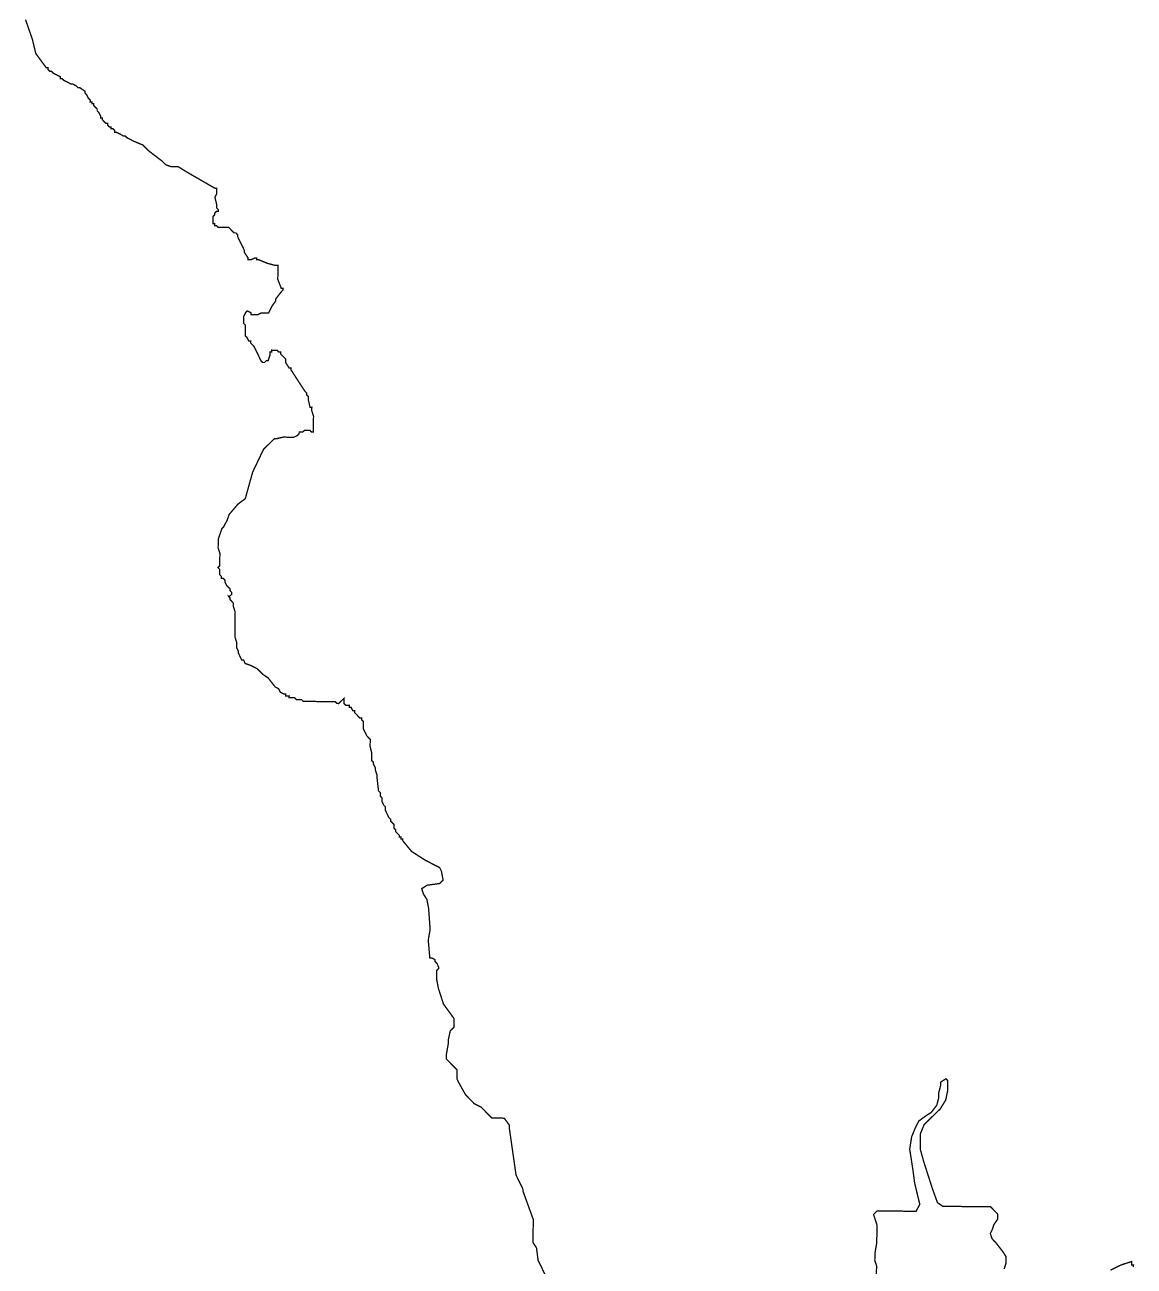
# Model space of a CAD drawing. Header units: metres. Extents: x 290190 to 339802, y 1811045 to 1991312.
# Drawn here: x 296219 to 298735, y 1974414 to 1977230 of the extents above; entities that cross this region are included whole.
import ezdxf

# ---------------------------------------------------------------- set-up
doc = ezdxf.new("R2010")
doc.units = ezdxf.units.M
doc.header["$MEASUREMENT"] = 0
doc.layers.add('HAZARDS LINE', color=1, linetype='Continuous')

msp = doc.modelspace()

# ---------------------------------------------------------------- linework, layer by layer
at = {"layer": 'HAZARDS LINE', "lineweight": 18}
for points in [[(297418.1, 1974354.4, 3.01, 3.01, 0), (297386.6, 1974419.1, 3.01, 3.01, 0), (297382.7, 1974427.2, 3.01, 3.01, 0), (297379, 1974455.4, 3.01, 3.01, 0), (297371.1, 1974467.5, 3.01, 3.01, 0), (297371.7, 1974519.8, 3.01, 3.01, 0), (297348.3, 1974584.3, 3.01, 3.01, 0), (297348.3, 1974588.4, 3.01, 3.01, 0), (297332.6, 1974620.7, 3.01, 3.01, 0), (297317.7, 1974725.4, 3.01, 3.01, 0), (297317.8, 1974733.4, 3.01, 3.01, 0), (297305.9, 1974749.6, 3.01, 3.01, 0), (297277.8, 1974749.9, 3.01, 3.01, 0), (297253.9, 1974774.3, 3.01, 3.01, 0), (297237.9, 1974782.5, 3.01, 3.01, 0), (297226, 1974794.7, 3.01, 3.01, 0), (297218.1, 1974802.8, 3.01, 3.01, 0), (297202.3, 1974831.2, 3.01, 3.01, 0), (297198.4, 1974839.2, 3.01, 3.01, 0), (297198.6, 1974859.3, 3.01, 3.01, 0), (297194.6, 1974863.4, 3.01, 3.01, 0), (297178.7, 1974879.7, 3.01, 3.01, 0), (297174.7, 1974883.7, 3.01, 3.01, 0), (297174.9, 1974895.8, 3.01, 3.01, 0), (297179.2, 1974919.9, 3.01, 3.01, 0), (297179.2, 1974927.9, 3.01, 3.01, 0), (297183.5, 1974947.9, 3.01, 3.01, 0), (297191.6, 1974955.9, 3.01, 3.01, 0), (297191.8, 1974976, 3.01, 3.01, 0), (297168.1, 1975008.4, 3.01, 3.01, 0), (297156.4, 1975044.7, 3.01, 3.01, 0), (297152.6, 1975064.9, 3.01, 3.01, 0), (297152.8, 1975085, 3.01, 3.01, 0), (297156.9, 1975088.9, 3.01, 3.01, 0), (297156.9, 1975093, 3.01, 3.01, 0), (297153, 1975101, 3.01, 3.01, 0), (297149, 1975105.1, 3.01, 3.01, 0), (297149.1, 1975109.1, 3.01, 3.01, 0), (297141.1, 1975113.2, 3.01, 3.01, 0), (297137.1, 1975113.3, 3.01, 3.01, 0), (297133.5, 1975153.5, 3.01, 3.01, 0), (297137.8, 1975177.6, 3.01, 3.01, 0), (297134.3, 1975225.9, 3.01, 3.01, 0), (297130.5, 1975246, 3.01, 3.01, 0), (297122.6, 1975258.2, 3.01, 3.01, 0), (297118.7, 1975270.3, 3.01, 3.01, 0), (297130.9, 1975278.2, 3.01, 3.01, 0), (297159, 1975281.9, 3.01, 3.01, 0), (297167.2, 1975289.8, 3.01, 3.01, 0), (297163.4, 1975310, 3.01, 3.01, 0), (297159.4, 1975318, 3.01, 3.01, 0), (297127.5, 1975334.5, 3.01, 3.01, 0), (297095.5, 1975354.9, 3.01, 3.01, 0), (297075.7, 1975379.3, 3.01, 3.01, 0), (297075.7, 1975383.3, 3.01, 3.01, 0), (297071.7, 1975383.3, 3.01, 3.01, 0), (297071.8, 1975387.4, 3.01, 3.01, 0), (297067.8, 1975387.4, 3.01, 3.01, 0), (297067.8, 1975391.4, 3.01, 3.01, 0), (297063.8, 1975395.5, 3.01, 3.01, 0), (297059.8, 1975399.5, 3.01, 3.01, 0), (297059.9, 1975403.6, 3.01, 3.01, 0), (297055.9, 1975407.6, 3.01, 3.01, 0), (297056, 1975415.7, 3.01, 3.01, 0), (297052, 1975419.7, 3.01, 3.01, 0), (297048.1, 1975423.8, 3.01, 3.01, 0), (297048.1, 1975427.8, 3.01, 3.01, 0), (297044.1, 1975431.9, 3.01, 3.01, 0), (297040.2, 1975440, 3.01, 3.01, 0), (297036.3, 1975448, 3.01, 3.01, 0), (297036.4, 1975456.1, 3.01, 3.01, 0), (297032.4, 1975460.1, 3.01, 3.01, 0), (297028.5, 1975468.2, 3.01, 3.01, 0), (297028.5, 1975476.3, 3.01, 3.01, 0), (297024.6, 1975480.3, 3.01, 3.01, 0), (297024.7, 1975488.4, 3.01, 3.01, 0), (297020.7, 1975492.4, 3.01, 3.01, 0), (297017, 1975524.6, 3.01, 3.01, 0), (297017.1, 1975528.7, 3.01, 3.01, 0), (297013.2, 1975540.8, 3.01, 3.01, 0), (297013.2, 1975544.8, 3.01, 3.01, 0), (297009.3, 1975552.9, 3.01, 3.01, 0), (297009.3, 1975556.9, 3.01, 3.01, 0), (297005.4, 1975560.9, 3.01, 3.01, 0), (297005.5, 1975577, 3.01, 3.01, 0), (297001.7, 1975593.1, 3.01, 3.01, 0), (297001.9, 1975609.2, 3.01, 3.01, 0), (296993.9, 1975617.3, 3.01, 3.01, 0), (296986.1, 1975633.5, 3.01, 3.01, 0), (296986.2, 1975649.6, 3.01, 3.01, 0), (296982.3, 1975653.7, 3.01, 3.01, 0), (296982.3, 1975657.7, 3.01, 3.01, 0), (296978.3, 1975657.7, 3.01, 3.01, 0), (296966.4, 1975669.9, 3.01, 3.01, 0), (296966.4, 1975673.9, 3.01, 3.01, 0), (296962.4, 1975674, 3.01, 3.01, 0), (296958.5, 1975682.1, 3.01, 3.01, 0), (296954.4, 1975682.1, 3.01, 3.01, 0), (296954.5, 1975686.1, 3.01, 3.01, 0), (296946.5, 1975686.2, 3.01, 3.01, 0), (296942.5, 1975690.3, 3.01, 3.01, 0), (296942.6, 1975702.3, 3.01, 3.01, 0), (296934.5, 1975694.4, 3.01, 3.01, 0), (296930.4, 1975690.4, 3.01, 3.01, 0), (296926.4, 1975690.5, 3.01, 3.01, 0), (296922.4, 1975694.5, 3.01, 3.01, 0), (296850.1, 1975695.3, 3.01, 3.01, 0), (296846.1, 1975699.4, 3.01, 3.01, 0), (296834.1, 1975699.5, 3.01, 3.01, 0), (296830.1, 1975703.6, 3.01, 3.01, 0), (296818, 1975703.7, 3.01, 3.01, 0), (296818.1, 1975707.7, 3.01, 3.01, 0), (296810, 1975707.8, 3.01, 3.01, 0), (296810.1, 1975711.8, 3.01, 3.01, 0), (296806.1, 1975711.9, 3.01, 3.01, 0), (296798.1, 1975716, 3.01, 3.01, 0), (296794.1, 1975724.1, 3.01, 3.01, 0), (296786.1, 1975728.2, 3.01, 3.01, 0), (296770.3, 1975748.5, 3.01, 3.01, 0), (296758.3, 1975756.6, 3.01, 3.01, 0), (296750.4, 1975764.8, 3.01, 3.01, 0), (296746.4, 1975768.8, 3.01, 3.01, 0), (296730.4, 1975777, 3.01, 3.01, 0), (296718.4, 1975781.2, 3.01, 3.01, 0), (296714.5, 1975789.3, 3.01, 3.01, 0), (296710.5, 1975789.3, 3.01, 3.01, 0), (296702.6, 1975805.5, 3.01, 3.01, 0), (296702.6, 1975809.5, 3.01, 3.01, 0), (296698.7, 1975817.6, 3.01, 3.01, 0), (296698.8, 1975829.6, 3.01, 3.01, 0), (296695, 1975841.7, 3.01, 3.01, 0), (296695.6, 1975898, 3.01, 3.01, 0), (296691.7, 1975910.1, 3.01, 3.01, 0), (296691.8, 1975918.2, 3.01, 3.01, 0), (296683.8, 1975926.3, 3.01, 3.01, 0), (296683.9, 1975930.3, 3.01, 3.01, 0), (296679.9, 1975934.4, 3.01, 3.01, 0), (296683.9, 1975934.3, 3.01, 3.01, 0), (296688, 1975938.3, 3.01, 3.01, 0), (296688, 1975942.3, 3.01, 3.01, 0), (296684.1, 1975946.4, 3.01, 3.01, 0), (296684.1, 1975950.4, 3.01, 3.01, 0), (296680.1, 1975954.5, 3.01, 3.01, 0), (296676.1, 1975958.5, 3.01, 3.01, 0), (296672.2, 1975966.6, 3.01, 3.01, 0), (296672.3, 1975970.6, 3.01, 3.01, 0), (296668.3, 1975974.7, 3.01, 3.01, 0), (296664.3, 1975974.7, 3.01, 3.01, 0), (296664.3, 1975978.8, 3.01, 3.01, 0), (296660.3, 1975982.8, 3.01, 3.01, 0), (296660.5, 1975994.9, 3.01, 3.01, 0), (296656.5, 1975998.9, 3.01, 3.01, 0), (296660.6, 1976002.9, 3.01, 3.01, 0), (296660.9, 1976031.1, 3.01, 3.01, 0), (296657, 1976043.2, 3.01, 3.01, 0), (296657.2, 1976063.3, 3.01, 3.01, 0), (296661.4, 1976075.3, 3.01, 3.01, 0), (296665.5, 1976087.3, 3.01, 3.01, 0), (296669.6, 1976091.3, 3.01, 3.01, 0), (296677.8, 1976107.3, 3.01, 3.01, 0), (296681.9, 1976119.3, 3.01, 3.01, 0), (296702.3, 1976143.2, 3.01, 3.01, 0), (296718.5, 1976155, 3.01, 3.01, 0), (296735.2, 1976215.2, 3.01, 3.01, 0), (296759.9, 1976267.1, 3.01, 3.01, 0), (296784.3, 1976291, 3.01, 3.01, 0), (296788.3, 1976290.9, 3.01, 3.01, 0), (296804.5, 1976294.8, 3.01, 3.01, 0), (296828.6, 1976294.5, 3.01, 3.01, 0), (296836.7, 1976298.5, 3.01, 3.01, 0), (296840.7, 1976302.4, 3.01, 3.01, 0), (296840.8, 1976306.5, 3.01, 3.01, 0), (296848.8, 1976306.4, 3.01, 3.01, 0), (296852.9, 1976310.3, 3.01, 3.01, 0), (296864.9, 1976310.2, 3.01, 3.01, 0), (296868.9, 1976306.1, 3.01, 3.01, 0), (296872.9, 1976306.1, 3.01, 3.01, 0), (296873.3, 1976342.3, 3.01, 3.01, 0), (296869.4, 1976354.4, 3.01, 3.01, 0), (296869.5, 1976362.4, 3.01, 3.01, 0), (296865.5, 1976362.5, 3.01, 3.01, 0), (296861.7, 1976378.6, 3.01, 3.01, 0), (296861.7, 1976386.6, 3.01, 3.01, 0), (296857.8, 1976390.7, 3.01, 3.01, 0), (296857.8, 1976394.7, 3.01, 3.01, 0), (296853.8, 1976398.8, 3.01, 3.01, 0), (296822.2, 1976447.4, 3.01, 3.01, 0), (296822.3, 1976451.4, 3.01, 3.01, 0), (296818.2, 1976451.4, 3.01, 3.01, 0), (296810.3, 1976463.6, 3.01, 3.01, 0), (296810.4, 1976471.6, 3.01, 3.01, 0), (296806.5, 1976475.7, 3.01, 3.01, 0), (296802.5, 1976479.7, 3.01, 3.01, 0), (296798.5, 1976483.8, 3.01, 3.01, 0), (296798.5, 1976487.8, 3.01, 3.01, 0), (296794.5, 1976487.9, 3.01, 3.01, 0), (296790.6, 1976491.9, 3.01, 3.01, 0), (296778.5, 1976492.1, 3.01, 3.01, 0), (296778.5, 1976488, 3.01, 3.01, 0), (296774.4, 1976488.1, 3.01, 3.01, 0), (296774.3, 1976480, 3.01, 3.01, 0), (296770.2, 1976468, 3.01, 3.01, 0), (296766.2, 1976468.1, 3.01, 3.01, 0), (296762.1, 1976464.1, 3.01, 3.01, 0), (296758.1, 1976464.1, 3.01, 3.01, 0), (296754.1, 1976468.2, 3.01, 3.01, 0), (296738.4, 1976500.5, 3.01, 3.01, 0), (296730.4, 1976508.7, 3.01, 3.01, 0), (296730.5, 1976512.7, 3.01, 3.01, 0), (296726.5, 1976512.7, 3.01, 3.01, 0), (296722.5, 1976520.8, 3.01, 3.01, 0), (296718.6, 1976524.9, 3.01, 3.01, 0), (296718.8, 1976549, 3.01, 3.01, 0), (296714.9, 1976553.1, 3.01, 3.01, 0), (296715, 1976569.1, 3.01, 3.01, 0), (296719.1, 1976577.1, 3.01, 3.01, 0), (296723.2, 1976581.1, 3.01, 3.01, 0), (296731.2, 1976577, 3.01, 3.01, 0), (296731.2, 1976573, 3.01, 3.01, 0), (296747.2, 1976572.8, 3.01, 3.01, 0), (296755.3, 1976576.7, 3.01, 3.01, 0), (296771.4, 1976576.6, 3.01, 3.01, 0), (296779.6, 1976592.5, 3.01, 3.01, 0), (296787.8, 1976604.5, 3.01, 3.01, 0), (296787.8, 1976608.5, 3.01, 3.01, 0), (296800.1, 1976624.5, 3.01, 3.01, 0), (296804.1, 1976628.5, 3.01, 3.01, 0), (296804.2, 1976632.5, 3.01, 3.01, 0), (296800.1, 1976632.5, 3.01, 3.01, 0), (296792.3, 1976652.7, 3.01, 3.01, 0), (296792.7, 1976684.9, 3.01, 3.01, 0), (296784.6, 1976684.9, 3.01, 3.01, 0), (296768.6, 1976689.1, 3.01, 3.01, 0), (296748.6, 1976697.4, 3.01, 3.01, 0), (296744.6, 1976697.4, 3.01, 3.01, 0), (296744.6, 1976701.5, 3.01, 3.01, 0), (296740.6, 1976701.5, 3.01, 3.01, 0), (296732.5, 1976697.6, 3.01, 3.01, 0), (296724.5, 1976697.7, 3.01, 3.01, 0), (296724.5, 1976701.7, 3.01, 3.01, 0), (296716.6, 1976713.8, 3.01, 3.01, 0), (296716.7, 1976717.9, 3.01, 3.01, 0), (296712.8, 1976725.9, 3.01, 3.01, 0), (296708.8, 1976734, 3.01, 3.01, 0), (296701, 1976750.2, 3.01, 3.01, 0), (296701, 1976754.2, 3.01, 3.01, 0), (296697, 1976758.3, 3.01, 3.01, 0), (296693, 1976758.3, 3.01, 3.01, 0), (296689, 1976762.4, 3.01, 3.01, 0), (296681.1, 1976770.5, 3.01, 3.01, 0), (296657, 1976770.8, 3.01, 3.01, 0), (296653, 1976774.8, 3.01, 3.01, 0), (296649, 1976774.9, 3.01, 3.01, 0), (296649, 1976778.9, 3.01, 3.01, 0), (296645, 1976778.9, 3.01, 3.01, 0), (296645.2, 1976795, 3.01, 3.01, 0), (296649.2, 1976799, 3.01, 3.01, 0), (296649.3, 1976803, 3.01, 3.01, 0), (296653.4, 1976807, 3.01, 3.01, 0), (296657.4, 1976806.9, 3.01, 3.01, 0), (296657.4, 1976811, 3.01, 3.01, 0), (296653.4, 1976815, 3.01, 3.01, 0), (296653.5, 1976823.1, 3.01, 3.01, 0), (296649.7, 1976839.2, 3.01, 3.01, 0), (296653.8, 1976847.2, 3.01, 3.01, 0), (296653.9, 1976859.2, 3.01, 3.01, 0), (296649.9, 1976859.3, 3.01, 3.01, 0), (296586, 1976896.2, 3.01, 3.01, 0), (296566.1, 1976908.5, 3.01, 3.01, 0), (296550, 1976908.6, 3.01, 3.01, 0), (296538, 1976912.8, 3.01, 3.01, 0), (296530, 1976920.9, 3.01, 3.01, 0), (296498.1, 1976945.4, 3.01, 3.01, 0), (296486.2, 1976957.6, 3.01, 3.01, 0), (296466.2, 1976965.8, 3.01, 3.01, 0), (296450.2, 1976974.1, 3.01, 3.01, 0), (296446.2, 1976978.1, 3.01, 3.01, 0), (296442.2, 1976978.2, 3.01, 3.01, 0), (296426.2, 1976986.4, 3.01, 3.01, 0), (296422.2, 1976986.4, 3.01, 3.01, 0), (296422.3, 1976990.4, 3.01, 3.01, 0), (296418.3, 1976994.5, 3.01, 3.01, 0), (296414.3, 1976994.5, 3.01, 3.01, 0), (296414.3, 1976998.6, 3.01, 3.01, 0), (296410.3, 1976998.6, 3.01, 3.01, 0), (296406.3, 1977002.7, 3.01, 3.01, 0), (296406.4, 1977006.7, 3.01, 3.01, 0), (296402.3, 1977006.7, 3.01, 3.01, 0), (296394.4, 1977014.9, 3.01, 3.01, 0), (296394.4, 1977018.9, 3.01, 3.01, 0), (296390.4, 1977018.9, 3.01, 3.01, 0), (296390.5, 1977023, 3.01, 3.01, 0), (296386.5, 1977031, 3.01, 3.01, 0), (296382.6, 1977035.1, 3.01, 3.01, 0), (296382.6, 1977039.1, 3.01, 3.01, 0), (296378.6, 1977043.2, 3.01, 3.01, 0), (296374.7, 1977047.2, 3.01, 3.01, 0), (296374.7, 1977051.3, 3.01, 3.01, 0), (296370.7, 1977051.3, 3.01, 3.01, 0), (296370.7, 1977055.3, 3.01, 3.01, 0), (296366.7, 1977055.4, 3.01, 3.01, 0), (296366.8, 1977059.4, 3.01, 3.01, 0), (296362.8, 1977063.5, 3.01, 3.01, 0), (296358.8, 1977071.5, 3.01, 3.01, 0), (296354.9, 1977075.6, 3.01, 3.01, 0), (296354.9, 1977079.6, 3.01, 3.01, 0), (296342.9, 1977087.8, 3.01, 3.01, 0), (296338.9, 1977087.8, 3.01, 3.01, 0), (296335, 1977091.9, 3.01, 3.01, 0), (296327, 1977096, 3.01, 3.01, 0), (296322.9, 1977096.1, 3.01, 3.01, 0), (296307, 1977104.3, 3.01, 3.01, 0), (296303, 1977108.3, 3.01, 3.01, 0), (296299, 1977108.4, 3.01, 3.01, 0), (296299, 1977112.4, 3.01, 3.01, 0), (296291, 1977116.5, 3.01, 3.01, 0), (296283, 1977120.6, 3.01, 3.01, 0), (296279, 1977124.7, 3.01, 3.01, 0), (296275, 1977124.7, 3.01, 3.01, 0), (296271.1, 1977128.8, 3.01, 3.01, 0), (296271.1, 1977132.8, 3.01, 3.01, 0), (296267.1, 1977132.9, 3.01, 3.01, 0), (296243.3, 1977165.3, 3.01, 3.01, 0), (296235.6, 1977197.5, 3.01, 3.01, 0), (296220.1, 1977241.9, 3.01, 3.01, 0)], [(298439.6, 1974407.5, 3.01, 3.01, 0), (298443.7, 1974419.5, 3.01, 3.01, 0), (298443.9, 1974435.6, 3.01, 3.01, 0), (298436, 1974447.7, 3.01, 3.01, 0), (298420.2, 1974468, 3.01, 3.01, 0), (298412.2, 1974476.1, 3.01, 3.01, 0), (298408.3, 1974488.2, 3.01, 3.01, 0), (298412.4, 1974496.2, 3.01, 3.01, 0), (298416.6, 1974508.2, 3.01, 3.01, 0), (298424.7, 1974520.2, 3.01, 3.01, 0), (298424.9, 1974532.2, 3.01, 3.01, 0), (298416.9, 1974540.4, 3.01, 3.01, 0), (298409, 1974548.5, 3.01, 3.01, 0), (298300.5, 1974549.7, 3.01, 3.01, 0), (298288.5, 1974557.9, 3.01, 3.01, 0), (298276.8, 1974590.2, 3.01, 3.01, 0), (298257.4, 1974650.7, 3.01, 3.01, 0), (298249.6, 1974678.9, 3.01, 3.01, 0), (298250, 1974715.1, 3.01, 3.01, 0), (298258.3, 1974735.1, 3.01, 3.01, 0), (298270.5, 1974747, 3.01, 3.01, 0), (298282.7, 1974758.9, 3.01, 3.01, 0), (298294.9, 1974770.9, 3.01, 3.01, 0), (298307.2, 1974790.8, 3.01, 3.01, 0), (298311.4, 1974810.9, 3.01, 3.01, 0), (298311.7, 1974835, 3.01, 3.01, 0), (298307.7, 1974839.1, 3.01, 3.01, 0), (298295.5, 1974831.2, 3.01, 3.01, 0), (298295.5, 1974823.1, 3.01, 3.01, 0), (298291.3, 1974807.1, 3.01, 3.01, 0), (298291.1, 1974795, 3.01, 3.01, 0), (298286.9, 1974779, 3.01, 3.01, 0), (298274.7, 1974763, 3.01, 3.01, 0), (298262.5, 1974755.1, 3.01, 3.01, 0), (298246.3, 1974743.3, 3.01, 3.01, 0), (298238.1, 1974727.3, 3.01, 3.01, 0), (298229.9, 1974707.3, 3.01, 3.01, 0), (298225.5, 1974679.2, 3.01, 3.01, 0), (298229.3, 1974655, 3.01, 3.01, 0), (298233, 1974630.8, 3.01, 3.01, 0), (298236.7, 1974602.7, 3.01, 3.01, 0), (298244.4, 1974570.4, 3.01, 3.01, 0), (298248.3, 1974554.3, 3.01, 3.01, 0), (298240.1, 1974538.3, 3.01, 3.01, 0), (298151.6, 1974539.3, 3.01, 3.01, 0), (298143.5, 1974531.3, 3.01, 3.01, 0), (298151.3, 1974507.1, 3.01, 3.01, 0), (298150.8, 1974466.9, 3.01, 3.01, 0), (298146.6, 1974442.9, 3.01, 3.01, 0), (298146.4, 1974426.8, 3.01, 3.01, 0), (298150.3, 1974414.7, 3.01, 3.01, 0), (298149.9, 1974382.5, 3.01, 3.01, 0)], [(298733, 1974412.3, 3.01, 3.01, 0), (298733.1, 1974416.3, 3.01, 3.01, 0), (298729.1, 1974416.3, 3.01, 3.01, 0), (298729.2, 1974424.4, 3.01, 3.01, 0), (298705, 1974416.6, 3.01, 3.01, 0), (298680.7, 1974404.8, 3.01, 3.01, 0)]]:
    msp.add_lwpolyline(points, format="xyseb", dxfattribs=at)

doc.saveas('drawing.dxf')
